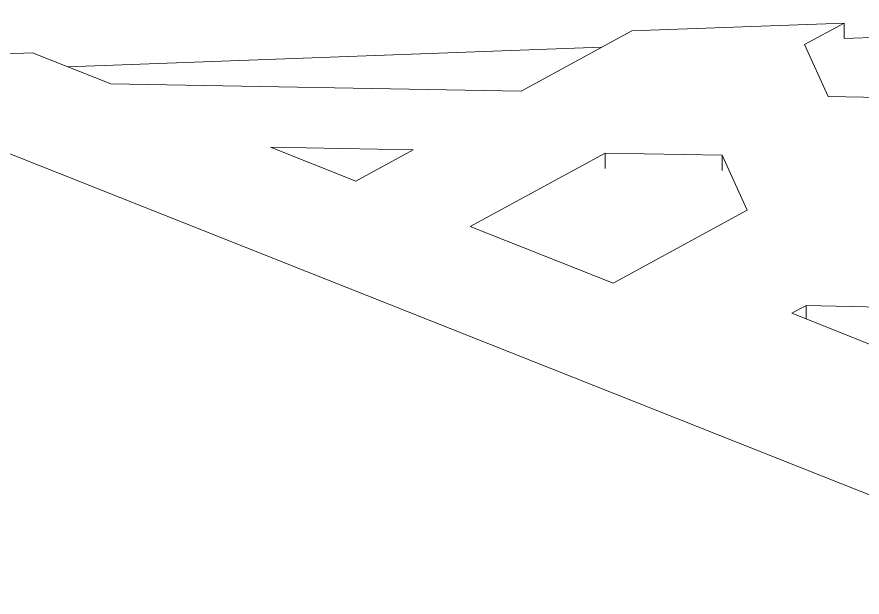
# Model space of a CAD drawing. Header units: millimetres. Extents: x -44545 to 51785, y -22696 to 32686.
# Drawn here: x -16943 to -12067, y -4689 to -1339 of the extents above; entities that cross this region are included whole.
import ezdxf

# ---------------------------------------------------------------- set-up
doc = ezdxf.new("R2010")
doc.units = ezdxf.units.MM
doc.layers.add('A-FLOR', color=192, linetype='Continuous', lineweight=9)
doc.layers.add('A-GENM', color=13, linetype='Continuous', lineweight=9)

# ---------------------------------------------------------------- blocks, each defined once
blk = doc.blocks.new('Family6 - Family6-227031-3D Section 3')
at = {"layer": 'A-GENM'}
for p, q in [((-23617.7, 504.3), (-10541.3, -4688.6)), ((-12171.4, -1374.6), (-13395.4, -1419.5)), ((-12399.1, -1498.6), (-12171.4, -1374.6)), ((-12171.4, -1463.1), (-12171.4, -1374.6)), ((-13395.4, -1419.5), (-14034.1, -1767.4)), ((-12263.1, -1798.5), (-12399.1, -1498.6)), ((-16853, -1546.3), (-17844.4, -1582.7)), ((-16400.8, -1725.9), (-16853, -1546.3)), ((-14034.1, -1767.4), (-16400.8, -1725.9)), ((-11548.2, -1811), (-12263.1, -1798.5)), ((-14987.9, -2287), (-15479.1, -2092)), ((-15479.1, -2092), (-14656.2, -2106.4)), ((-14656.2, -2106.4), (-14987.9, -2287)), ((-14327.6, -2549.3), (-13550.2, -2125.8)), ((-13550.2, -2125.8), (-12874.8, -2137.6)), ((-13550.2, -2125.8), (-13550.2, -2214.3)), ((-12874.8, -2137.6), (-12730.7, -2455.3)), ((-12874.8, -2226.1), (-12874.8, -2137.6)), ((-12730.7, -2455.3), (-13503.8, -2876.4)), ((-13503.8, -2876.4), (-14327.6, -2549.3)), ((-12472.9, -3050.3), (-12390.3, -3005.3)), ((-12390.3, -3005.3), (-9859.6, -3064.8)), ((-12390.3, -3083.1), (-12390.3, -3005.3)), ((-9893.5, -4074.7), (-12472.9, -3050.3))]:
    blk.add_line(p, q, dxfattribs=at)

msp = doc.modelspace()

# ---------------------------------------------------------------- linework, layer by layer
at = {"layer": 'A-FLOR'}
for p, q in [((-11159, -1426), (-12171.4, -1463.1)), ((-13569.6, -1514.4), (-16649, -1627.4))]:
    msp.add_line(p, q, dxfattribs=at)

# ---------------------------------------------------------------- block references
at = {"layer": 'A-GENM'}
msp.add_blockref('Family6 - Family6-227031-3D Section 3', (0, 0), dxfattribs=at)

doc.saveas('drawing.dxf')
